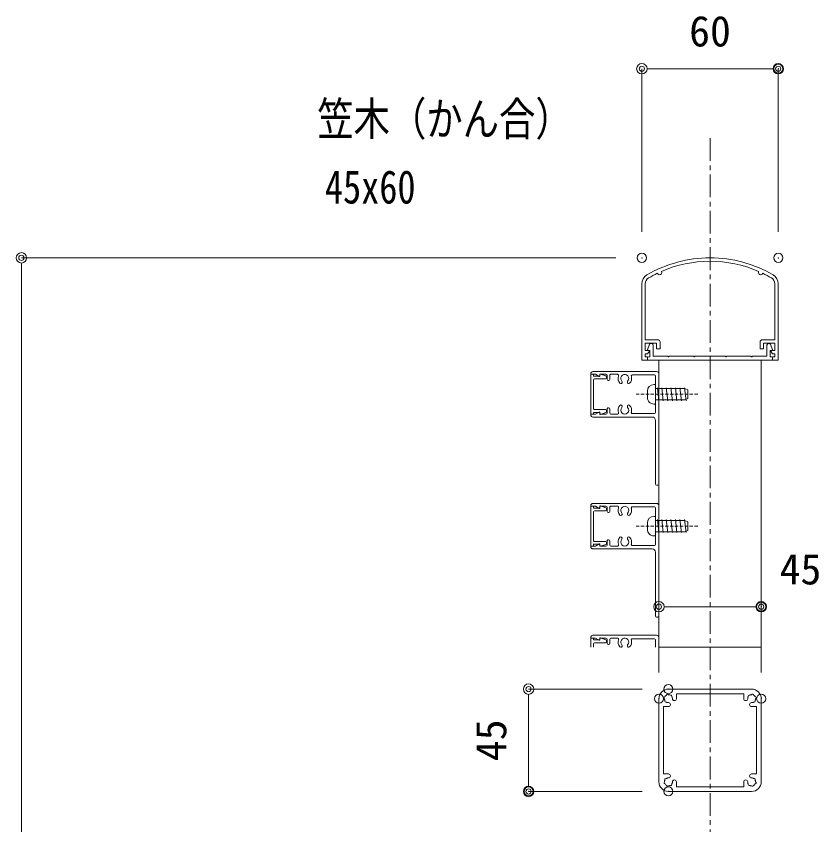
# Model space of a CAD drawing. Units: millimetres, scale not verified. Extents: x -1682 to 1682, y -1188 to 1188.
# Drawn here: x -148.9 to 204.2, y 167.7 to 523.4 of the extents above; entities that cross this region are included whole.
import ezdxf
from ezdxf.enums import TextEntityAlignment as Align

# ---------------------------------------------------------------- set-up
doc = ezdxf.new("R2010")
doc.units = ezdxf.units.MM
doc.header["$LTSCALE"] = 8
doc.header["$PDMODE"] = 32
doc.header["$PDSIZE"] = 4
doc.linetypes.add('USER1', pattern=[2, 1.25, -0.25, 0.25, -0.25])
doc.linetypes.add('USER3', pattern=[0.375, 0.25, -0.125])
for name, color, linetype, lineweight in [('0-0_0', 7, 'Continuous', 18), ('0-1_DEFPOINTS', 7, 'Continuous', 18), ('0-A_6ﾊｯﾁﾝｸﾞ', 4, 'Continuous', 18), ('0-B_51破線ｱﾙﾐ', 3, 'USER3', 18), ('0-E_3中心線', 2, 'USER1', 18), ('0-F_41ｱﾙﾐ', 6, 'Continuous', 18), ('1-0_1手摺寸法', 7, 'Continuous', 18), ('1-1_42ｱﾙﾐ部品', 6, 'Continuous', 18), ('1-8_WHITE', 7, 'Continuous', 18), ('1-9_3アルミ部材', 6, 'Continuous', 18)]:
    doc.layers.add(name, color=color, linetype=linetype, lineweight=lineweight)
doc.layers.add('0-3_MOJI', color=7, linetype='Continuous')
doc.styles.add('ＭＳ ゴシック', font='')
doc.styles.get('ＭＳ ゴシック').set_extended_font_data('MS Gothic')

# ---------------------------------------------------------------- blocks, each defined once
blk = doc.blocks.new('HK-001')
at = {"layer": '0-0_0'}
for p, q in [((-60, 0), (-60, 67.18)), ((-57, 18), (-57, 67.18)), ((57, 18), (57, 67.18)), ((60, 0), (60, 67.18)), ((-46, 18), (-57, 18)), ((-47, 15), (-57, 15)), ((-57, 8.6), (-57, 15)), ((-47, 10), (-47, 15)), ((-44, 10), (-44, 16)), ((44, 10), (44, 16)), ((46, 18), (57, 18)), ((47, 10), (47, 15)), ((47, 15), (57, 15)), ((57, 8.6), (57, 15)), ((-53.75, 8.6), (-57, 8.6)), ((-55, 5.6), (-53.41, 7.98)), ((-44, 10), (-47, 10)), ((44, 10), (47, 10)), ((55, 5.6), (53.41, 7.98)), ((53.75, 8.6), (57, 8.6)), ((-55, 0), (-60, 0)), ((-57, 3), (-57, 5.6)), ((-57, 3), (-57, 5.6)), ((-55, 5.6), (-57, 5.6)), ((-55, 3), (-57, 3)), ((-55, 0), (-55, 3)), ((55, 5.6), (57, 5.6)), ((55, 3), (57, 3)), ((55, 0), (55, 3)), ((55, 0), (60, 0)), ((57, 3), (57, 5.6)), ((57, 3), (57, 5.6))]:
    blk.add_line(p, q, dxfattribs=at)
for centre, radius, start, end in [((0, -20), 110, 90, 120.32807), ((0, -20), 107, 90, 113.56076), ((0, -20), 110, 59.67193, 90), ((0, -20), 107, 66.43924, 90), ((-51, 67.18), 9, 120.32807, 180), ((-51, 67.18), 6, 120.32807, 180), ((0, -20), 107, 115.69292, 120.32807), ((-44.5, 77.08), 2, 199.12574, 30.12794), ((44.5, 77.08), 2, 149.87206, 340.87426), ((0, -20), 107, 59.67193, 64.30708), ((51, 67.18), 6, 0, 59.67193), ((51, 67.18), 9, 0, 59.67193), ((-46, 16), 2, 0, 90), ((46, 16), 2, 90, 180), ((-53.75, 8.2), 0.4, 326.30993, 90), ((53.75, 8.2), 0.4, 90, 213.69007)]:
    blk.add_arc(centre, radius, start, end, dxfattribs=at)
blk = doc.blocks.new('_ORIGIN2')
at = {"layer": '0-0_0'}
blk.add_line((-1, 0), (-2, 0), dxfattribs=at)
for radius in [1, 0.5]:
    blk.add_circle((0, 0), radius, dxfattribs=at)
blk = doc.blocks.new('D17')
at = {"layer": '0-1_DEFPOINTS'}
for p in [(656.23, 1848.42), (536.23, 1682.1), (656.23, 1682.1)]:
    blk.add_point(p, dxfattribs=at)
at = {"layer": '1-0_1手摺寸法'}
for p, q in [((536.23, 1705.1), (536.23, 1848.42)), ((545.43, 1848.42), (647.03, 1848.42)), ((656.23, 1705.1), (656.23, 1848.42))]:
    blk.add_line(p, q, dxfattribs=at)
at = {"layer": '1-0_1手摺寸法', "xscale": 4.6, "yscale": 4.6, "rotation": 180}
blk.add_blockref('_ORIGIN2', (536.23, 1848.42), dxfattribs=at)
at = {"layer": '1-0_1手摺寸法', "xscale": 4.6, "yscale": 4.6}
blk.add_blockref('_ORIGIN2', (656.23, 1848.42), dxfattribs=at)
at = {"layer": '1-0_1手摺寸法', "style": 'ＭＳ ゴシック'}
blk.add_text('60', height=26.98, dxfattribs=at).set_placement((577.83, 1859.92), align=Align.BOTTOM_LEFT)
blk = doc.blocks.new('D27')
at = {"layer": '0-1_DEFPOINTS'}
blk.add_point((536.23, 1682.1), dxfattribs=at)
at = {"layer": '1-0_1手摺寸法'}
for p, q in [((513.23, 1682.1), (-9.64, 1682.1)), ((-9.64, 1672.9), (-9.64, -508.7))]:
    blk.add_line(p, q, dxfattribs=at)
at = {"layer": '1-0_1手摺寸法', "xscale": 4.6, "yscale": 4.6, "rotation": 90}
blk.add_blockref('_ORIGIN2', (-9.64, 1682.1), dxfattribs=at)
blk = doc.blocks.new('HK-013')
at = {"layer": '1-1_42ｱﾙﾐ部品'}
for p, q in [((36.6, 45), (-36.6, 45)), ((-45, 36.6), (-45, -36.6)), ((-45, 36.6), (-45, 36.6)), ((29.6, 41), (-29.6, 41)), ((-29.6, 41), (-29.6, 36.6)), ((29.6, 41), (29.6, 36.6)), ((45, 36.6), (45, -36.6)), ((-41, 29.6), (-41, -29.6)), ((-36.6, 29.6), (-41, 29.6)), ((36.6, 29.6), (41, 29.6)), ((41, 29.6), (41, -29.6)), ((-36.6, -29.6), (-41, -29.6)), ((36.6, -29.6), (41, -29.6)), ((-45, -36.6), (-45, -36.6)), ((-29.6, -41), (-29.6, -36.6)), ((29.6, -41), (-29.6, -41)), ((29.6, -41), (29.6, -36.6)), ((36.6, -45), (-36.6, -45))]:
    blk.add_line(p, q, dxfattribs=at)
for centre, radius, start, end in [((-36.6, 36.6), 8.4, 90, 180), ((36.6, 36.6), 8.4, 0, 90), ((-39.498, 37.376), 1, 165, 232.97569), ((-39.498, 37.376), 1, 97.02431, 165), ((-36.6, 36.6), 3.5, 180.35889, 195), ((-36.6, 36.6), 3.5, 195, 209.64111), ((-36.6, 36.6), 3.5, 135, 149.64111), ((-36.6, 36.6), 3.5, 120.35889, 135), ((-37.376, 39.498), 1, 105, 172.97569), ((-37.376, 39.498), 1, 37.02431, 105), ((-36.6, 36.6), 3.5, 75, 89.64111), ((-36.6, 36.6), 3.5, 60.35889, 75), ((-34.479, 38.721), 1, 45, 112.97569), ((-34.479, 38.721), 1, 337.02431, 45), ((-36.6, 36.6), 3.5, 15, 29.64111), ((-36.6, 36.6), 3.5, 0.35889, 15), ((-31.35, 36.6), 1.75, 180, 0), ((31.35, 36.6), 1.75, 180, 360), ((36.6, 36.6), 3.5, 165, 179.64111), ((36.6, 36.6), 3.5, 150.35889, 165), ((34.479, 38.721), 1, 135, 202.97569), ((34.479, 38.721), 1, 67.02431, 135), ((36.6, 36.6), 3.5, 105, 119.64111), ((36.6, 36.6), 3.5, 90.35889, 105), ((37.376, 39.498), 1, 75, 142.97569), ((37.376, 39.498), 1, 7.02431, 75), ((36.6, 36.6), 3.5, 45, 59.64111), ((36.6, 36.6), 3.5, 30.35889, 45), ((39.498, 37.376), 1, 15, 82.97569), ((36.6, 36.6), 3.5, 330.35889, 345), ((36.6, 36.6), 3.5, 345, 359.64111), ((39.498, 37.376), 1, 307.02431, 15), ((-38.721, 34.479), 1, 157.02431, 225), ((-38.721, 34.479), 1, 225, 292.97569), ((-36.6, 36.6), 3.5, 240.35889, 255), ((-36.6, 36.6), 3.5, 255, 270), ((-36.6, 31.35), 1.75, 270, 90), ((36.6, 31.35), 1.75, 90, 270), ((36.6, 36.6), 3.5, 270, 285), ((36.6, 36.6), 3.5, 285, 299.64111), ((38.721, 34.479), 1, 247.02431, 315), ((38.721, 34.479), 1, 315, 22.97569), ((-36.6, -36.6), 3.5, 150.35889, 165), ((-38.721, -34.479), 1, 135, 202.97569), ((-38.721, -34.479), 1, 67.02431, 135), ((-36.6, -36.6), 3.5, 105, 119.64111), ((-36.6, -36.6), 3.5, 90, 105), ((-36.6, -31.35), 1.75, 270, 90), ((-31.35, -36.6), 1.75, 360, 180), ((31.35, -36.6), 1.75, 0, 180), ((36.6, -31.35), 1.75, 90, 270), ((36.6, -36.6), 3.5, 75, 90), ((36.6, -36.6), 3.5, 60.35889, 75), ((38.721, -34.479), 1, 45, 112.97569), ((38.721, -34.479), 1, 337.02431, 45), ((36.6, -36.6), 3.5, 15, 29.64111), ((-36.6, -36.6), 8.4, 180, 270), ((-39.498, -37.376), 1, 127.02431, 195), ((-39.498, -37.376), 1, 195, 262.97569), ((-36.6, -36.6), 3.5, 165, 179.64111), ((-36.6, -36.6), 3.5, 210.35889, 225), ((-36.6, -36.6), 3.5, 225, 239.64111), ((-37.376, -39.498), 1, 187.02431, 255), ((-37.376, -39.498), 1, 255, 322.97569), ((-36.6, -36.6), 3.5, 270.35889, 285), ((-36.6, -36.6), 3.5, 285, 299.64111), ((-34.479, -38.721), 1, 247.02431, 315), ((-34.479, -38.721), 1, 315, 22.97569), ((-36.6, -36.6), 3.5, 330.35889, 345), ((-36.6, -36.6), 3.5, 345, 359.64111), ((36.6, -36.6), 3.5, 180.35889, 195), ((36.6, -36.6), 3.5, 195, 209.64111), ((34.479, -38.721), 1, 157.02431, 225), ((34.479, -38.721), 1, 225, 292.97569), ((36.6, -36.6), 3.5, 240.35889, 255), ((36.6, -36.6), 3.5, 255, 269.64111), ((37.376, -39.498), 1, 217.02431, 285), ((36.6, -36.6), 8.4, 270, 360), ((37.376, -39.498), 1, 285, 352.97569), ((36.6, -36.6), 3.5, 300.35889, 315), ((36.6, -36.6), 3.5, 315, 329.64111), ((39.498, -37.376), 1, 277.02431, 345), ((36.6, -36.6), 3.5, 0.35889, 15), ((39.498, -37.376), 1, 345, 52.97569)]:
    blk.add_arc(centre, radius, start, end, dxfattribs=at)
blk = doc.blocks.new('D31')
at = {"layer": '0-1_DEFPOINTS'}
for p in [(559.63, 1302.74), (436.56, 1212.74), (559.63, 1212.74)]:
    blk.add_point(p, dxfattribs=at)
at = {"layer": '1-0_1手摺寸法'}
for p, q in [((536.63, 1302.74), (436.56, 1302.74)), ((436.56, 1293.54), (436.56, 1221.94)), ((536.63, 1212.74), (436.56, 1212.74))]:
    blk.add_line(p, q, dxfattribs=at)
at = {"layer": '1-0_1手摺寸法', "xscale": 4.6, "yscale": 4.6}
for p, rotation in [((436.56, 1302.74), 90), ((436.56, 1212.74), 270)]:
    blk.add_blockref('_ORIGIN2', p, dxfattribs=dict(at, rotation=rotation))
at = {"layer": '1-0_1手摺寸法', "style": 'ＭＳ ゴシック'}
blk.add_text('45', height=26.98, rotation=90, dxfattribs=at).set_placement((425.06, 1239.34), align=Align.BOTTOM_LEFT)
blk = doc.blocks.new('D32')
at = {"layer": '0-1_DEFPOINTS'}
for p in [(641.23, 1375.24), (551.23, 1294.34), (641.23, 1294.34)]:
    blk.add_point(p, dxfattribs=at)
at = {"layer": '1-0_1手摺寸法'}
for p, q in [((551.23, 1317.34), (551.23, 1375.24)), ((560.43, 1375.24), (632.03, 1375.24)), ((641.23, 1317.34), (641.23, 1375.24))]:
    blk.add_line(p, q, dxfattribs=at)
at = {"layer": '1-0_1手摺寸法', "xscale": 4.6, "yscale": 4.6, "rotation": 180}
blk.add_blockref('_ORIGIN2', (551.23, 1375.24), dxfattribs=at)
at = {"layer": '1-0_1手摺寸法', "xscale": 4.6, "yscale": 4.6}
blk.add_blockref('_ORIGIN2', (641.23, 1375.24), dxfattribs=at)
at = {"layer": '1-0_1手摺寸法', "style": 'ＭＳ ゴシック'}
blk.add_text('45', height=26.98, dxfattribs=at).set_placement((657.43, 1386.74), align=Align.BOTTOM_LEFT)
blk = doc.blocks.new('A$C23197C01')
at = {"layer": '0-F_41ｱﾙﾐ'}
for p, q in [((0, 9), (1.77, 13.96)), ((2, 8.6), (0.4, 8.6)), ((2, 8.6), (2, 3)), ((5, 13.08), (5, 3.6)), ((105, 13.08), (105, 3.6)), ((108, 8.6), (109.6, 8.6)), ((108, 8.6), (108, 3)), ((110, 9), (108.23, 13.96)), ((0, 2), (0, 0)), ((55, 0), (0, 0)), ((2, 3), (1, 3)), ((17.8, 3.6), (5, 3.6)), ((17.8, 3.6), (18.06, 3.19)), ((19, 3.6), (18.74, 3.19)), ((40.4, 3.6), (19, 3.6)), ((40.4, 3.6), (40.66, 3.19)), ((41.6, 3.6), (41.34, 3.19)), ((55, 3.6), (41.6, 3.6)), ((55, 3.6), (68.4, 3.6)), ((55, 0), (110, 0)), ((68.4, 3.6), (68.66, 3.19)), ((69.6, 3.6), (69.34, 3.19)), ((69.6, 3.6), (91, 3.6)), ((91, 3.6), (91.26, 3.19)), ((92.2, 3.6), (91.94, 3.19)), ((92.2, 3.6), (105, 3.6)), ((108, 3), (109, 3)), ((110, 2), (110, 0))]:
    blk.add_line(p, q, dxfattribs=at)
for centre, radius, start, end in [((3.17, 12.74), 1.86, 10.39365, 139.12846), ((106.83, 12.74), 1.86, 40.87154, 169.60635), ((0.4, 9), 0.4, 180, 270), ((109.6, 9), 0.4, 270, 0), ((1, 2), 1, 90, 180), ((18.4, 3.4), 0.4, 212.33353, 327.66647), ((41, 3.4), 0.4, 212.33353, 327.66647), ((69, 3.4), 0.4, 212.33353, 327.66647), ((91.6, 3.4), 0.4, 212.33353, 327.66647), ((109, 2), 1, 0, 90)]:
    blk.add_arc(centre, radius, start, end, dxfattribs=at)
blk = doc.blocks.new('A$C43F735A4')
at = {"layer": '0-A_6ﾊｯﾁﾝｸﾞ'}
for p, q in [((10, 30.84), (2, 29.9)), ((10, 30.84), (2, 29.9)), ((2.5, 29.99), (3.33, 31.99)), ((2.5, 11.99), (2.5, 29.99)), ((8.67, 31.99), (3.33, 31.99)), ((9.5, 29.99), (8.67, 31.99)), ((9.5, 11.99), (9.5, 29.99)), ((10, 28.02), (2, 27.08)), ((10, 28.02), (2, 27.08)), ((10, 25.2), (2, 24.26)), ((10, 25.2), (2, 24.26)), ((10, 22.38), (2, 21.45)), ((10, 22.38), (2, 21.45)), ((10, 19.56), (2, 18.63)), ((10, 19.56), (2, 18.63)), ((10, 16.75), (2, 15.81)), ((10, 16.75), (2, 15.81)), ((0, 10.99), (0, 11.59)), ((11.6, 11.99), (0.4, 11.99)), ((10, 14.11), (2, 13.17)), ((10, 14.11), (2, 13.17)), ((12, 10.99), (12, 11.59)), ((8, 6.99), (4, 6.99))]:
    blk.add_line(p, q, dxfattribs=at)
for centre, radius, start, end in [((0.4, 11.59), 0.4, 90, 180), ((4, 10.99), 4, 180, 270), ((8, 10.99), 4, 270, 0), ((11.6, 11.59), 0.4, 0, 90)]:
    blk.add_arc(centre, radius, start, end, dxfattribs=at)
at = {"layer": '0-B_51破線ｱﾙﾐ'}
blk.add_line((6, 0), (6, 38.31), dxfattribs=at)
blk = doc.blocks.new('A$C014E537C')
at = {"layer": '0-F_41ｱﾙﾐ'}
for p, q in [((0, 58), (0, 59)), ((1, 60), (78.961, 60)), ((1, 57), (57, 57)), ((96, 57), (64, 57)), ((80, 59.4), (78.961, 60)), ((80, 59.4), (81.039, 60)), ((98, 60), (81.039, 60)), ((100, 2), (100, 58)), ((60, 2), (60, 54)), ((63, 56), (63, 36.708)), ((97, 56), (97, 36.708)), ((62.4, 23.501), (62.4, 17.8)), ((97.6, 23.501), (97.6, 17.8)), ((63.4, 16.8), (67, 16.8)), ((67, 14.4), (63.4, 14.4)), ((68, 15.8), (68, 15.4)), ((92, 15.8), (92, 15.4)), ((96.6, 16.8), (93, 16.8)), ((93, 14.4), (96.6, 14.4)), ((62.4, 8.4), (62.4, 13.4)), ((62.442, 4.084), (64.358, 7.421)), ((64, 8), (62.8, 8)), ((95.642, 7.421), (97.558, 4.084)), ((97.2, 8), (96, 8)), ((97.6, 8.4), (97.6, 13.4)), ((62.4, 0.4), (62.4, 3.906)), ((97.6, 3.906), (97.6, 0.4))]:
    blk.add_line(p, q, dxfattribs=at)
for centre, radius, start, end in [((1, 59), 1, 90, 180), ((1, 58), 1, 180, 270), ((57, 54), 3, 360, 90), ((64, 56), 1, 90, 180), ((96, 56), 1, 0, 90), ((98, 58), 2, 0, 90), ((64, 36.708), 1, 180, 286.60155), ((66, 30), 6, 45.25752, 106.60155), ((94, 30), 6, 73.39845, 134.74248), ((96, 36.708), 1, 253.39845, 0), ((66, 30), 3.5, 45.22423, 314.77541), ((69.244, 34.035), 1.735, 243.33476, 313.82542), ((69.344, 33.374), 1.25, 331.80935, 45.25752), ((90.656, 33.374), 1.25, 134.74248, 208.11514), ((90.756, 34.035), 1.735, 226.139, 296.66524), ((94, 30), 3.5, 237.18285, 134.77577), ((63.4, 23.501), 1, 68.19625, 180), ((66, 30), 6, 248.19625, 314.74248), ((69.244, 25.965), 1.735, 46.17335, 116.66667), ((69.344, 26.626), 1.25, 314.74248, 28.18983), ((90.656, 26.626), 1.25, 151.88486, 225.25752), ((90.756, 25.965), 1.735, 39.0741, 133.86185), ((94, 30), 6, 225.25752, 291.80375), ((96.6, 23.501), 1, 0, 111.80375), ((63.4, 17.8), 1, 180, 270), ((63.4, 13.4), 1, 90, 180), ((67, 15.8), 1, 0, 90), ((67, 15.4), 1, 270, 0), ((93, 15.8), 1, 90, 180), ((93, 15.4), 1, 180, 270), ((96.6, 17.8), 1, 270, 0), ((96.6, 13.4), 1, 0, 90), ((62.8, 8.4), 0.4, 180, 270), ((64, 7.6), 0.4, 333.43495, 90), ((96, 7.6), 0.4, 90, 206.56505), ((97.2, 8.4), 0.4, 270, 0), ((62, 2), 2, 180, 270), ((62, 0.4), 0.4, 270, 0), ((62.8, 3.906), 0.4, 153.43495, 180), ((97.2, 3.906), 0.4, 0, 26.56505), ((98, 0.4), 0.4, 180, 270), ((98, 2), 2, 270, 0)]:
    blk.add_arc(centre, radius, start, end, dxfattribs=at)
blk = doc.blocks.new('A$C6BE46108')
at = {"layer": '1-9_3アルミ部材'}
for p, q in [((1.597, 13.316), (0, 8.526)), ((0.379, 8), (1.425, 8)), ((1.825, 7.6), (1.825, 2.8)), ((3.225, 14), (2.545, 14)), ((4.225, 3.4), (4.225, 13)), ((31.225, 13), (31.225, 3.4)), ((32.904, 14), (32.225, 14)), ((33.625, 2.8), (33.625, 7.6)), ((35.449, 8.526), (33.852, 13.316)), ((34.025, 8), (35.07, 8)), ((0.125, 2), (0.125, 0.4)), ((1.425, 2.4), (0.525, 2.4)), ((0.525, 0), (34.925, 0)), ((30.225, 2.4), (5.225, 2.4)), ((34.925, 2.4), (34.025, 2.4)), ((35.325, 0.4), (35.325, 2))]:
    blk.add_line(p, q, dxfattribs=at)
for centre, radius, start, end in [((0.379, 8.4), 0.4, 161.56505, 270), ((1.425, 7.6), 0.4, 0, 90), ((2.545, 13), 1, 90, 161.56505), ((3.225, 13), 1, 0, 90), ((32.225, 13), 1, 90, 180), ((32.904, 13), 1, 18.43495, 90), ((34.025, 7.6), 0.4, 90, 180), ((35.07, 8.4), 0.4, 270, 18.43495), ((0.525, 2), 0.4, 90, 180), ((0.525, 0.4), 0.4, 180, 270), ((1.425, 2.8), 0.4, 270, 0), ((5.225, 3.4), 1, 180, 270), ((30.225, 3.4), 1, 270, 0), ((34.025, 2.8), 0.4, 180, 270), ((34.925, 2), 0.4, 0, 90), ((34.925, 0.4), 0.4, 270, 0)]:
    blk.add_arc(centre, radius, start, end, dxfattribs=at)

msp = doc.modelspace()

# ---------------------------------------------------------------- linework, layer by layer
at = {"layer": '0-0_0'}
msp.add_line((178.875, 372.107), (178.875, 245.877), dxfattribs=at)
at = {"layer": '0-1_DEFPOINTS'}
msp.add_line((178.875, 245.877), (133.875, 245.877), dxfattribs=at)
at = {"layer": '0-E_3中心線'}
msp.add_line((156.375, 469.737), (156.375, -842.622), dxfattribs=at)
at = {"layer": '0-F_41ｱﾙﾐ'}
for p, q in [((105.828, 249.907), (104.075, 249.907)), ((104.875, 251.107), (132.875, 251.107)), ((107.585, 248.929), (105.917, 249.886)), ((107.875, 249.707), (107.875, 249.107)), ((108.075, 249.907), (110.575, 249.907)), ((111.075, 247.607), (111.075, 249.407)), ((112.275, 249.407), (112.275, 247.607)), ((115.625, 249.907), (112.775, 249.907)), ((131.875, 249.607), (122.229, 249.607)), ((132.375, 249.107), (132.375, 245.877)), ((133.875, 250.107), (133.875, 245.877)), ((111.775, 247.107), (111.575, 247.107))]:
    msp.add_line(p, q, dxfattribs=at)
for centre, radius, start, end in [((104.875, 250.107), 1, 90, 180), ((104.075, 250.107), 0.2, 180, 270), ((105.828, 249.707), 0.2, 63.43495, 90), ((107.675, 249.107), 0.2, 243.43495, 0), ((108.075, 249.707), 0.2, 90, 180), ((110.575, 249.407), 0.5, 0, 90), ((112.775, 249.407), 0.5, 90, 180), ((115.625, 249.407), 0.5, 338.19625, 90), ((118.875, 248.107), 3, 158.19625, 224.74248), ((118.875, 248.107), 1.75, 315.22423, 212.81715), ((118.875, 248.107), 3, 315.25752, 16.60155), ((122.229, 249.107), 0.5, 90, 196.60155), ((131.875, 249.107), 0.5, 0, 90), ((132.875, 250.107), 1, 360, 90), ((111.575, 247.607), 0.5, 180, 270), ((111.775, 247.607), 0.5, 270, 360), ((117.188, 246.436), 0.625, 224.74248, 298.11514), ((116.857, 246.486), 0.868, 316.13815, 50.9259), ((120.892, 246.486), 0.868, 153.33476, 223.861), ((120.562, 246.436), 0.625, 241.88486, 315.25752)]:
    msp.add_arc(centre, radius, start, end, dxfattribs=at)
at = {"layer": '1-8_WHITE'}
msp.add_line((133.875, 245.877), (133.875, 372.107), dxfattribs=at)
at = {"layer": '1-9_3アルミ部材'}
for p, q in [((103.875, 249.707), (103.875, 245.877)), ((104.875, 249.907), (104.075, 249.907)), ((105.075, 249.257), (105.075, 249.707)), ((107.675, 249.057), (105.275, 249.057)), ((107.875, 249.78), (107.875, 249.257)), ((110.533, 249.171), (108.138, 249.97)), ((105.075, 245.877), (105.075, 247.357)), ((105.575, 247.857), (110.375, 247.857)), ((110.875, 248.357), (110.875, 248.697))]:
    msp.add_line(p, q, dxfattribs=at)
for centre, radius, start, end in [((104.075, 249.707), 0.2, 90, 180), ((104.875, 249.707), 0.2, 0, 90), ((105.275, 249.257), 0.2, 180, 270), ((107.675, 249.257), 0.2, 270, 0), ((108.075, 249.78), 0.2, 71.56505, 180), ((110.375, 248.697), 0.5, 0, 71.56505), ((105.575, 247.357), 0.5, 90, 180), ((110.375, 248.357), 0.5, 270, 0)]:
    msp.add_arc(centre, radius, start, end, dxfattribs=at)

# ---------------------------------------------------------------- block references
at = {"layer": '0-3_MOJI', "xscale": 0.7142857, "yscale": 0.7142857, "rotation": 270}
for p in [(123.814, 361.393), (123.814, 303.393)]:
    msp.add_blockref('A$C43F735A4', p, dxfattribs=at)
at = {"layer": '0-F_41ｱﾙﾐ', "yscale": 0.5}
for name, p, xscale in [('HK-001', (156.375, 372.107), 0.5), ('HK-013', (156.375, 204.927), -0.5)]:
    msp.add_blockref(name, p, dxfattribs=dict(at, xscale=xscale))
at = {"layer": '1-0_1手摺寸法', "xscale": 0.5, "yscale": 0.5}
for name, p in [('D17', (-141.739, -423.942)), ('D27', (-141.739, -423.942)), ('A$C23197C01', (128.875, 372.107)), ('D32', (-141.739, -423.942)), ('D31', (-141.739, -423.942))]:
    msp.add_blockref(name, p, dxfattribs=at)
at = {"layer": '1-0_1手摺寸法', "yscale": 0.5, "rotation": 270}
for name, p, xscale in [('A$C014E537C', (103.875, 317.107), -0.5), ('A$C6BE46108', (103.875, 365.97), 0.5), ('A$C014E537C', (103.875, 259.107), -0.5), ('A$C6BE46108', (103.875, 307.97), 0.5)]:
    msp.add_blockref(name, p, dxfattribs=dict(at, xscale=xscale))

# ---------------------------------------------------------------- texts
at = {"layer": '0-0_0', "style": 'ＭＳ ゴシック', "width": 0.8}
for s, p in [('笠木（かん合）', (-16.432, 466.517)), ('45x60', (-13.06, 436.585))]:
    msp.add_text(s, height=14.66, dxfattribs=at).set_placement(p, align=Align.BOTTOM_LEFT)

doc.saveas('drawing.dxf')
